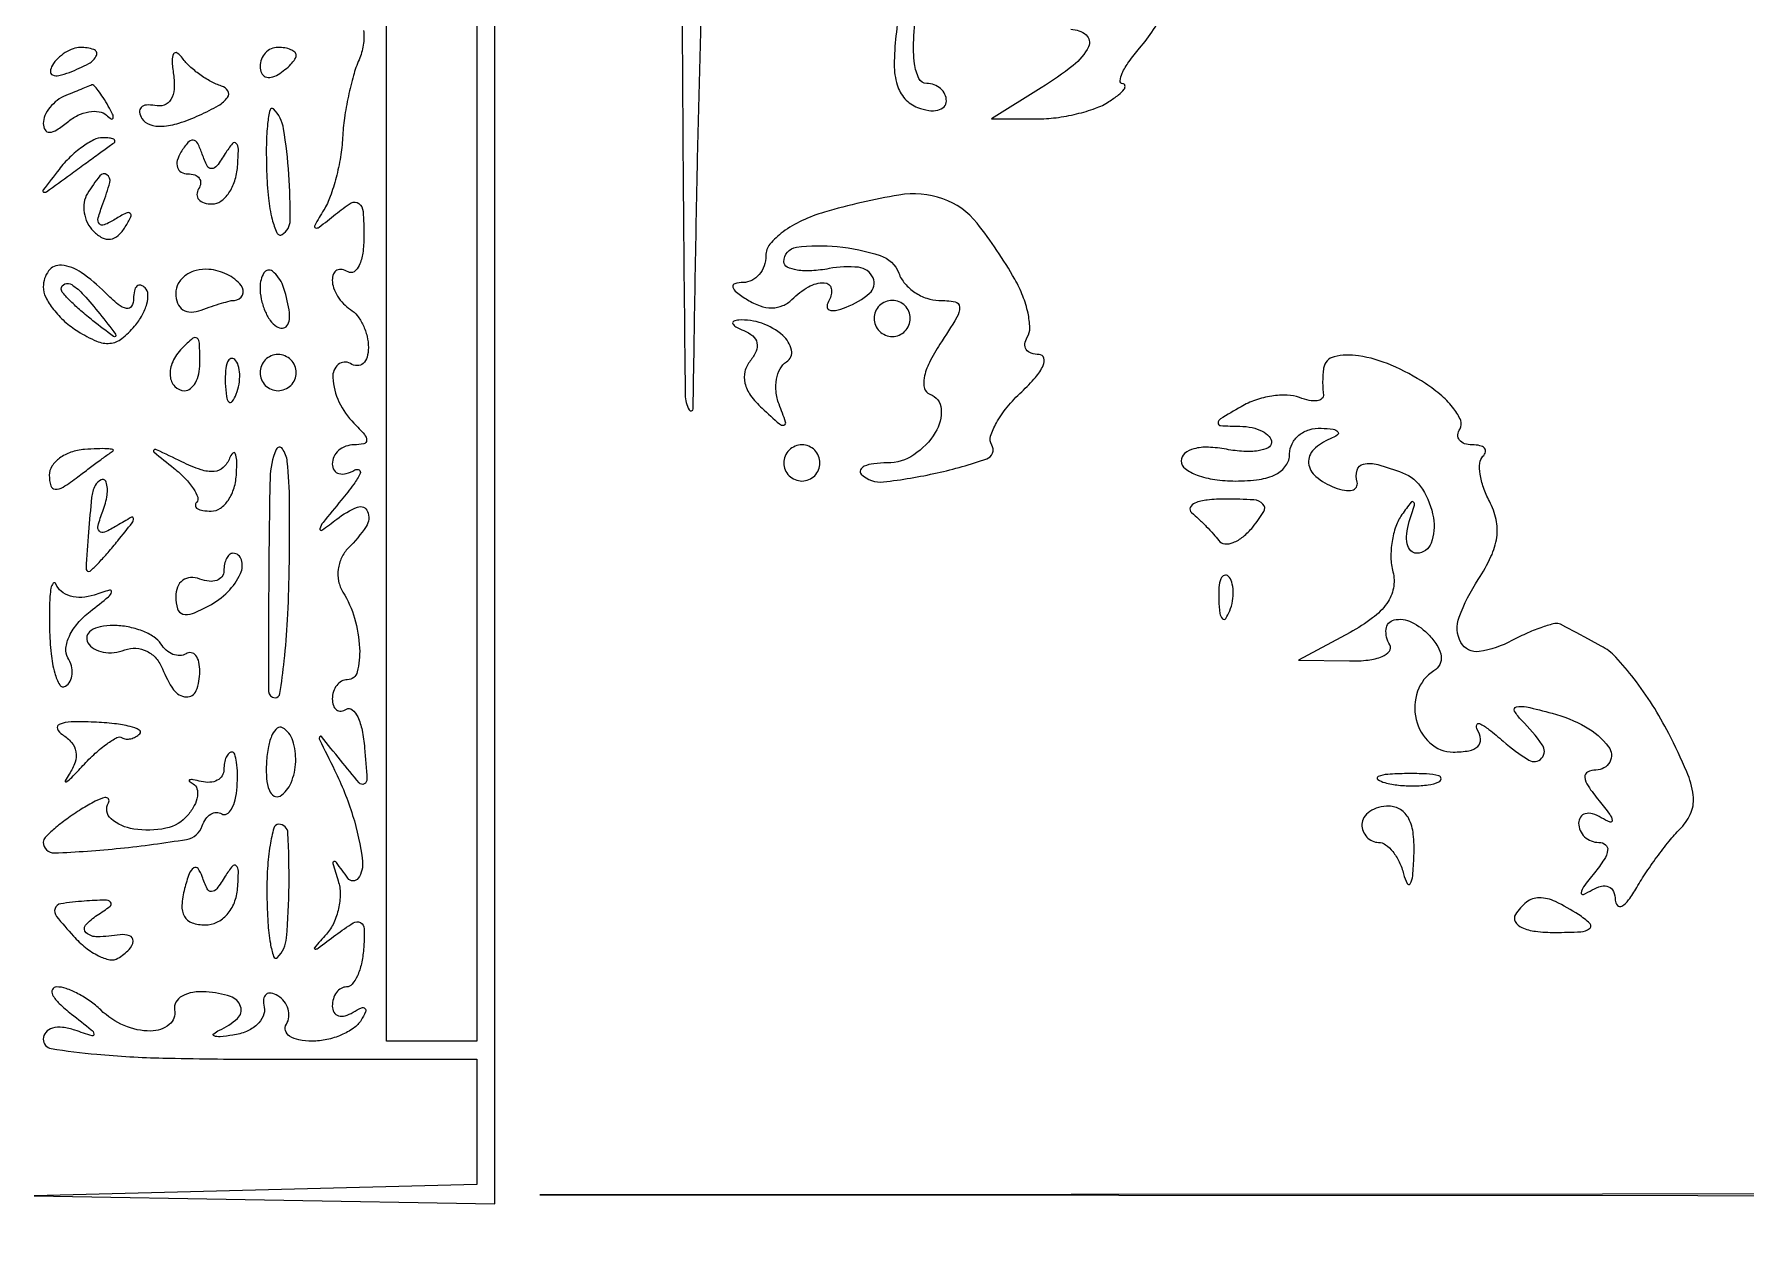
# Model space of a CAD drawing. Extents: x 23 to 255, y 40 to 184.
# Drawn here: x 23.39 to 31.41, y 63.7 to 69.35 of the extents above; entities that cross this region are included whole.
import ezdxf

# ---------------------------------------------------------------- set-up
doc = ezdxf.new("R2010")
doc.units = 0
doc.header["$MEASUREMENT"] = 0

msp = doc.modelspace()

# ---------------------------------------------------------------- linework, layer by layer
for points in [[(207.919475, 175.632891, 0.000007), (191.762556, 175.634099, 0.00002), (173.0434, 175.634494, 0.000013), (151.49745, 175.633531)], [(26.414762, 73.11555, 0.000411), (26.425455, 69.661209, 0.001894), (26.44088, 67.659543, 0.126869), (26.459506, 67.590603, 0.764596), (26.478212, 67.5954, -0.00167), (26.498748, 68.765306, -0.003102), (26.524462, 69.714101, -0.001543)], [(24.934076, 69.36716, -0.068001), (24.932837, 69.297847, -0.063413), (24.913199, 69.229637, 0.033225), (24.886985, 69.155664, 0.016471), (24.863191, 69.058932, 0.016269), (24.845024, 68.956614, 0.022911), (24.836017, 68.8644, -0.028482), (24.826183, 68.774123, -0.022317), (24.805635, 68.677751, -0.022812), (24.77833, 68.589584, -0.05018), (24.747912, 68.526, 0.006549), (24.705415, 68.45403, 0.46816), (24.709663, 68.442587, 0.256216), (24.726503, 68.445338, 0.004251), (24.803285, 68.506432, -0.030985), (24.876794, 68.558761, -0.31562), (24.912177, 68.556822, -0.212886), (24.932013, 68.519189, -0.016397), (24.93585, 68.402225, -0.033602), (24.930605, 68.324266, -0.071517), (24.914105, 68.266265, -0.138175), (24.889818, 68.237109, -0.297109), (24.861825, 68.236436, 0.091216), (24.833571, 68.247448, 0.169862), (24.809545, 68.243895, 0.17564), (24.793506, 68.226321, 0.09832), (24.7878, 68.197586, 0.085235), (24.794021, 68.161358, 0.053414), (24.812651, 68.122478, 0.051777), (24.840038, 68.086973, 0.064269), (24.8724, 68.0607, -0.091204), (24.904794, 68.031389, -0.053126), (24.932149, 67.986496, -0.050746), (24.950725, 67.933934, -0.059645), (24.957, 67.881514, -0.069308), (24.950771, 67.836795, -0.14379), (24.932149, 67.80725, -0.190139), (24.90454, 67.797267, -0.131946), (24.8724, 67.8069, 0.329224), (24.815735, 67.802213, 0.232223), (24.790125, 67.740927, 0.095531), (24.819291, 67.627183, 0.086187), (24.88932, 67.52772, -0.018208), (24.938193, 67.475152, -0.180052), (24.94854, 67.44735, -0.354955), (24.935224, 67.430956, -0.051663), (24.88932, 67.4262, 0.086991), (24.850556, 67.419404, 0.094273), (24.817621, 67.399882, 0.100186), (24.795592, 67.370784, 0.11255), (24.7878, 67.336607, 0.145845), (24.79643, 67.307652, 0.185797), (24.818864, 67.291496, 0.132611), (24.853059, 67.291735, 0.064701), (24.89355, 67.308849, -0.272535), (24.913449, 67.308789, -0.381231), (24.918533, 67.292762, -0.054215), (24.888823, 67.242007, -0.013968), (24.8301, 67.16725, 0.003591), (24.744382, 67.06267, 0.111852), (24.729712, 67.032809, 0.691267), (24.738854, 67.026623, 0.011059), (24.80895, 67.078467, -0.066882), (24.905929, 67.134688, -0.418143), (24.953489, 67.114564, -0.246907), (24.946016, 67.044146, -0.048927), (24.862851, 66.942891, 0.086357), (24.831221, 66.897934, 0.079967), (24.81556, 66.843721, 0.080401), (24.817739, 66.787598, 0.088807), (24.837696, 66.737109, -0.067881), (24.892249, 66.614299, -0.058174), (24.915678, 66.474673, -0.072271), (24.905143, 66.363247, -0.345949), (24.858262, 66.3264, 0.126324), (24.83139, 66.319501, 0.100771), (24.808498, 66.300082, 0.089883), (24.793111, 66.271034, 0.077118), (24.7878, 66.236807, 0.079515), (24.792788, 66.205643, 0.157624), (24.807379, 66.185633, 0.184477), (24.829081, 66.179785, 0.113464), (24.854453, 66.188408, -0.328586), (24.88126, 66.186222, -0.104177), (24.906928, 66.152238, -0.059324), (24.92769, 66.089744, -0.029929), (24.939493, 66.007429, -0.005244), (24.950074, 65.860906, -0.29976), (24.937201, 65.838469, -0.34762), (24.913585, 65.843297, -0.006184), (24.825873, 65.950078, 0.001319), (24.737101, 66.06032, 0.524067), (24.728592, 66.059679, 0.251583), (24.728098, 66.046391, 0.00094), (24.798514, 65.9034, -0.039563), (24.883275, 65.691421, -0.044774), (24.929319, 65.477303, -0.186287), (24.909065, 65.396648, -0.518258), (24.860813, 65.396642, 0.003246), (24.80736, 65.471339, 0.308123), (24.795522, 65.475599, 0.425601), (24.790376, 65.466477, 0.003978), (24.815508, 65.384959, -0.077374), (24.824885, 65.323978, -0.054231), (24.817228, 65.254786, -0.053857), (24.794731, 65.18828, -0.072842), (24.760039, 65.135239, 0.003346), (24.704502, 65.071657, 0.610912), (24.707117, 65.065213, 0.183801), (24.721102, 65.06916, 0.001894), (24.804174, 65.131325, -0.019296), (24.885511, 65.187887, -0.268162), (24.919887, 65.189436, -0.278206), (24.937547, 65.160578, -0.020417), (24.934221, 65.063795, -0.035776), (24.924285, 64.996554, -0.052156), (24.905316, 64.939781, -0.065949), (24.880894, 64.900686, -0.223807), (24.854397, 64.8882, 0.133519), (24.829, 64.881295, 0.100497), (24.807363, 64.861882, 0.087463), (24.792804, 64.832843, 0.072691), (24.7878, 64.798607, 0.132745), (24.795681, 64.769444, 0.19028), (24.816491, 64.753064, 0.143226), (24.848087, 64.752867, 0.068937), (24.885471, 64.769379, -0.029004), (24.924273, 64.790354, -0.315645), (24.940843, 64.787443, -0.315645), (24.943754, 64.770873, -0.029004), (24.922779, 64.732071, -0.102254), (24.88739, 64.694642, -0.051886), (24.830444, 64.663091, -0.048463), (24.762413, 64.641642, -0.052188), (24.693214, 64.6344, -0.04566), (24.631777, 64.640022, -0.09939), (24.588014, 64.657534, -0.177444), (24.568735, 64.683386, -0.213962), (24.572687, 64.713154, 0.111063), (24.584498, 64.747374, 0.100026), (24.58119, 64.784764, 0.094717), (24.563218, 64.819581, 0.088188), (24.533284, 64.846343, 0.087345), (24.501397, 64.859054, 0.225331), (24.477909, 64.853351, 0.204838), (24.465995, 64.830759, 0.073906), (24.468454, 64.793763, -0.158395), (24.464158, 64.751064, -0.105955), (24.435169, 64.710934, -0.085085), (24.38547, 64.679474, -0.062509), (24.3225, 64.662066, -0.014207), (24.262082, 64.654999, -0.109999), (24.234067, 64.658693, -0.586905), (24.232408, 64.669028, -0.060942), (24.25905, 64.685242, 0.074983), (24.343792, 64.740119, 0.303097), (24.358715, 64.796704, 0.239365), (24.3107, 64.843279, 0.056334), (24.197398, 64.864804, 0.055747), (24.134742, 64.862535, 0.092263), (24.084855, 64.845359, 0.130372), (24.055447, 64.816564, 0.185729), (24.049348, 64.780902, -0.282658), (24.023744, 64.71142, -0.167916), (23.937577, 64.681512, -0.102473), (23.81339, 64.70706, -0.090227), (23.703107, 64.780436, 0.037562), (23.653339, 64.821675, 0.033996), (23.596327, 64.856544, 0.035678), (23.540814, 64.880647, 0.084776), (23.496588, 64.8882, 0.290662), (23.477163, 64.875866, 0.239331), (23.477926, 64.850862, 0.077025), (23.509209, 64.810058, 0.026078), (23.56608, 64.761092, -0.003813), (23.659122, 64.687936, -0.173203), (23.67178, 64.667467, -0.572503), (23.662728, 64.659173, -0.009234), (23.58225, 64.685544, 0.05427), (23.52486, 64.698781, 0.099136), (23.477141, 64.694985, 0.145504), (23.446098, 64.675263, 0.180893), (23.4342, 64.643451, 0.368736), (23.471595, 64.599638, 0.016436), (23.684621, 64.572901, 0.017238), (23.994875, 64.555037, 0.005761), (24.4494, 64.5498), (25.4646, 64.5498), (25.4646, 64.256304), (25.4646, 63.962808), (24.42825, 63.936196), (23.3919, 63.909585), (24.47055, 63.891292), (25.5492, 63.873), (25.5492, 72.157597, -0.000319)], [(27.437914, 69.480854, -0.022051), (27.427865, 69.341763, 0.027901), (27.419688, 69.206624, 0.074754), (27.433544, 69.111465, 0.110199), (27.469921, 69.046937, 0.118436), (27.529452, 69.006018, 0.052341), (27.581064, 68.992187, 0.094777), (27.624618, 68.993571, 0.143664), (27.653171, 69.009397, 0.197329), (27.6642, 69.036255, 0.1121), (27.657102, 69.067515, 0.10014), (27.637032, 69.094129, 0.094408), (27.607027, 69.111983, 0.08735), (27.571712, 69.1182, -0.291435), (27.53519, 69.141464, -0.077049), (27.51497, 69.211078, -0.046259), (27.510898, 69.322792, -0.017732), (27.525113, 69.47775, 0.001118)], [(28.247349, 69.372, -0.177206), (28.318237, 69.346062, -0.347658), (28.329476, 69.290639, -0.108324), (28.25757, 69.202605, -0.028781), (28.10835, 69.097746), (27.8757, 68.953502), (28.0872, 68.952547, 0.033521), (28.177481, 68.958196, 0.0264), (28.273849, 68.975962, 0.027078), (28.361948, 69.002178, 0.057653), (28.4256, 69.0336, 0.021537), (28.470287, 69.065287, 0.063522), (28.496828, 69.091899, 0.222231), (28.500473, 69.108214, 0.346045), (28.489878, 69.116905, -0.435093), (28.477513, 69.13074, -0.088061), (28.487282, 69.16644, -0.045357), (28.518941, 69.220051, -0.021007), (28.568977, 69.283718, 0.063833), (28.687849, 69.464916, 0.122452)]]:
    msp.add_lwpolyline(points, format="xyb")
for points in [[(25.4646, 69.5835), (25.4646, 64.6344), (25.2531, 64.6344), (25.0416, 64.6344), (25.0416, 69.534997, -0.000543), (25.045478, 73.106488, -0.017449), (25.077753, 73.976834, -0.094636), (25.17962, 74.35873, -0.246827), (25.40115, 74.522786, -0.455823), (25.427188, 74.500769, -0.000165), (25.445962, 73.075919, -0.00201), (25.460042, 71.480566, -0.001201)], [(23.477099, 69.203769, 0.1144), (23.467457, 69.175226, 0.32948), (23.477555, 69.158327, 0.155351), (23.507657, 69.15569, 0.036408), (23.556706, 69.17052, 0.029964), (23.647389, 69.211706, 0.168622), (23.683145, 69.250051, 0.444011), (23.670932, 69.277445, 0.079093), (23.608393, 69.2874, 0.088797), (23.574124, 69.281266, 0.053277), (23.536987, 69.262833, 0.051183), (23.502774, 69.235759, 0.061454)], [(24.044022, 69.1605, -0.050859), (24.046999, 69.091633, -0.120812), (24.032001, 69.042958, -0.175365), (24.000755, 69.017471, -0.13624), (23.956662, 69.014546, 0.065249), (23.917401, 69.017467, 0.184024), (23.892695, 69.006434, 0.237044), (23.885322, 68.984281, 0.102704), (23.896233, 68.954286, 0.177624), (23.932822, 68.925557, 0.093467), (23.990917, 68.9181, 0.063086), (24.06921, 68.93273, 0.029206), (24.165917, 68.970142, 0.022415), (24.254493, 69.015397, 0.10238), (24.29768, 69.053369, 0.31318), (24.298832, 69.083278, 0.174653), (24.268645, 69.106537, -0.0466), (24.219584, 69.1275, -0.030717), (24.167508, 69.16003, -0.03088), (24.120342, 69.198289, -0.050976), (24.086322, 69.236635, 0.086841), (24.06145, 69.260934, 0.44183), (24.044753, 69.256997, 0.14187), (24.037479, 69.225254, 0.022063)], [(24.4494, 69.197807, 0.108972), (24.456023, 69.167779, 0.182303), (24.474251, 69.149891, 0.161196), (24.501674, 69.147259, 0.082592), (24.534, 69.1605, 0.029505), (24.566383, 69.183257, 0.035638), (24.593749, 69.208386, 0.038439), (24.613055, 69.232265, 0.151918), (24.6186, 69.250093, 0.210953), (24.612301, 69.264359, 0.081139), (24.593749, 69.276441, 0.061769), (24.566389, 69.284664, 0.042167), (24.534, 69.2874, 0.105053), (24.50172, 69.280542, 0.099167), (24.474251, 69.261082, 0.09642), (24.45584, 69.232007, 0.093332)], [(23.53995, 69.062171, 0.065736), (23.499517, 69.039298, 0.061072), (23.465264, 69.006211, 0.065213), (23.442046, 68.968383, 0.105447), (23.4342, 68.931591, 0.131986), (23.442395, 68.901086, 0.282543), (23.463035, 68.88994, 0.130092), (23.497707, 68.901211, 0.029931), (23.547734, 68.937907, -0.059816), (23.596306, 68.969262, -0.070874), (23.648254, 68.986031, -0.083091), (23.695485, 68.986263, -0.144798), (23.730498, 68.969416, 0.045405), (23.753008, 68.952469, 0.524814), (23.761514, 68.956187, 0.16288), (23.759137, 68.974265, 0.01713), (23.738871, 69.01245, 0.01333), (23.714377, 69.052504, 0.021321), (23.691145, 69.085174, 0.016738), (23.670947, 69.109435, 0.318964), (23.661857, 69.111521, -0.001723), (23.651053, 69.107098, -0.00011), (23.619382, 69.094269, -0.000161), (23.581633, 69.079002, -0.00012)], [(24.480395, 68.707576, 0.017666), (24.489095, 68.581886, 0.033964), (24.506406, 68.482441, 0.046893), (24.528642, 68.418349, 0.451436), (24.553066, 68.410927, 0.257538), (24.590871, 68.477943, 0.019701), (24.584447, 68.692648, 0.022895), (24.559769, 68.90612, 0.157412), (24.512247, 68.998953, 0.58448), (24.496263, 68.994488, 0.032911), (24.485088, 68.931163, 0.02396), (24.479096, 68.832998, 0.01171)], [(23.508009, 68.71635, 0.002253), (23.433092, 68.619932, 0.484056), (23.435588, 68.609974, 0.268706), (23.449958, 68.611437, 0.001613), (23.5611, 68.692411, -0.000677), (23.628471, 68.741689, -0.000854), (23.690952, 68.787096, -0.000676), (23.743485, 68.82503, -0.006866), (23.76555, 68.840461, 0.262974), (23.769968, 68.849381, 0.280207), (23.764495, 68.857368, 0.081051), (23.744188, 68.86281, 0.025033), (23.712459, 68.8644, 0.118513), (23.670547, 68.854324, 0.038743), (23.615961, 68.82091, 0.036088), (23.558958, 68.773006, 0.033687)], [(24.079196, 68.796783, 0.070132), (24.062128, 68.75789, 0.145238), (24.06262, 68.725026, 0.18992), (24.080091, 68.703367, 0.129884), (24.111, 68.6952, -0.079707), (24.143893, 68.689923, -0.157854), (24.165002, 68.674491, -0.184346), (24.171152, 68.651537, -0.113172), (24.162014, 68.6247, 0.132786), (24.154036, 68.597919, 0.190287), (24.162449, 68.574909, 0.143197), (24.187224, 68.559388, 0.068918), (24.22468, 68.5542, 0.156197), (24.266243, 68.567509, 0.088388), (24.303587, 68.60566, 0.073063), (24.331166, 68.662388, 0.05793), (24.344114, 68.729383, 0.01325), (24.348117, 68.811535, 0.196975), (24.337998, 68.837873, 0.454369), (24.319932, 68.837188, 0.031595), (24.286696, 68.790311, -0.022161), (24.247426, 68.732649, -0.228825), (24.222589, 68.71976, -0.294361), (24.20136, 68.732594, -0.033195), (24.17903, 68.78721, 0.036879), (24.157855, 68.837932, 0.25694), (24.136436, 68.852542, 0.248269), (24.112052, 68.842487, 0.034869)], [(23.641144, 68.603229, 0.100187), (23.625808, 68.561715, 0.077679), (23.625851, 68.513423, 0.075078), (23.640854, 68.465901, 0.082616), (23.668903, 68.426657, 0.074687), (23.709961, 68.396323, 0.157043), (23.748583, 68.389468, 0.152458), (23.784734, 68.40642, 0.069153), (23.818423, 68.4471, 0.022349), (23.844474, 68.493795, 0.360911), (23.840676, 68.510121, 0.29045), (23.821923, 68.511704, 0.018109), (23.771295, 68.482893, -0.035655), (23.719791, 68.45593, -0.337019), (23.697063, 68.46147, -0.24326), (23.691456, 68.488531, -0.02337), (23.713268, 68.554422, 0.026196), (23.745939, 68.655016, 0.319645), (23.732557, 68.690882, 0.392222), (23.699062, 68.685729, 0.029262)], [(27.09315, 68.515951, 0.039244), (26.987921, 68.476398, 0.050051), (26.898967, 68.423316, 0.058972), (26.837606, 68.365481, 0.176075), (26.8182, 68.312081, -0.083404), (26.810198, 68.264443, -0.091825), (26.787136, 68.223786, -0.099211), (26.75279, 68.196356, -0.116494), (26.71245, 68.186305, 0.063403), (26.67365, 68.180881, 0.408796), (26.664606, 68.165414, 0.170819), (26.680435, 68.141534, 0.020824), (26.732893, 68.105227, 0.057715), (26.791215, 68.077164, 0.08506), (26.847169, 68.067936, 0.096768), (26.897631, 68.078122, 0.098638), (26.940163, 68.106523, -0.066186), (27.018196, 68.166242, -0.13472), (27.092361, 68.185433, -0.35382), (27.124747, 68.158444, -0.189589), (27.114899, 68.103969, 0.1144), (27.105257, 68.075426, 0.32948), (27.115355, 68.058527, 0.155351), (27.145457, 68.05589, 0.036408), (27.194506, 68.07072, 0.085223), (27.304173, 68.135929, 0.331918), (27.320607, 68.208276, 0.269235), (27.252615, 68.257561, 0.072652), (27.1143, 68.251494, -0.031701), (27.033238, 68.241267, -0.053628), (26.964928, 68.244345, -0.076393), (26.918319, 68.259002, -0.285831), (26.9028, 68.283932, -0.374766), (26.961709, 68.351488, -0.059217), (27.152714, 68.354971, -0.053751), (27.353888, 68.312627, -0.226123), (27.440994, 68.2299, 0.086605), (27.47002, 68.181388, 0.066356), (27.5163, 68.140277, 0.065918), (27.572089, 68.112487, 0.082814), (27.628975, 68.103, -0.045575), (27.704391, 68.096112, -0.355147), (27.725714, 68.071108, -0.143083), (27.712997, 68.023424, -0.008795), (27.63382, 67.89782, 0.029152), (27.584262, 67.811614, 0.06627), (27.559882, 67.740698, 0.114192), (27.561317, 67.690592, 0.253484), (27.586632, 67.663556, -0.305205), (27.639803, 67.594562, -0.155901), (27.612059, 67.483676, -0.107179), (27.511149, 67.379197, -0.148382), (27.387249, 67.3416, 0.028517), (27.32385, 67.337981, 0.073292), (27.279594, 67.326191, 0.186595), (27.261883, 67.308823, 0.312522), (27.265455, 67.289145, 0.228673), (27.369651, 67.25278, 0.026437), (27.620753, 67.29503, 0.027914), (27.853045, 67.360665, 0.480955), (27.876175, 67.425431, -0.216408), (27.87095, 67.466244, -0.053529), (27.898255, 67.529783, -0.045036), (27.948463, 67.602727, -0.031992), (28.016676, 67.674957, 0.026557), (28.081375, 67.741991, 0.069397), (28.117761, 67.798016, 0.185808), (28.120207, 67.832898, 0.329551), (28.098159, 67.8492, -0.082958), (28.061607, 67.855307, -0.161604), (28.038352, 67.87304, -0.182035), (28.031926, 67.899447, -0.108465), (28.042773, 67.930359, 0.146717), (28.054652, 67.974618, 0.045733), (28.046292, 68.043642, 0.041261), (28.022185, 68.123143, 0.035329), (27.984316, 68.202037, 0.037625), (27.807462, 68.464262, 0.141825), (27.647858, 68.578313, 0.127605), (27.44203, 68.595818, 0.028032)], [(23.4342, 68.16565, 0.117695), (23.445673, 68.117584, 0.048466), (23.481783, 68.060683, 0.0444), (23.534212, 68.004526, 0.043209), (23.596185, 67.957939, 0.037113), (23.683508, 67.912027, 0.125623), (23.746597, 67.90185, 0.14369), (23.801846, 67.923626, 0.054356), (23.862041, 67.981933, 0.04483), (23.897789, 68.033837, 0.061173), (23.919432, 68.086291, 0.07688), (23.924673, 68.131394, 0.189112), (23.911556, 68.161444, 0.130271), (23.890946, 68.173418, 0.259277), (23.873167, 68.169065, 0.155383), (23.860983, 68.147534, 0.051713), (23.8572, 68.111057, -0.128025), (23.847814, 68.075002, -0.328752), (23.824662, 68.064489, -0.122261), (23.784936, 68.083793, -0.022441), (23.724257, 68.139257, 0.043871), (23.612349, 68.233079, 0.130555), (23.519153, 68.267139, 0.260013), (23.45917, 68.240495, 0.162411)], [(24.0546, 68.13534, 0.095128), (24.063403, 68.08949, 0.154292), (24.088312, 68.059034, 0.149726), (24.126829, 68.047882, 0.087978), (24.174319, 68.057059, -0.009018), (24.222749, 68.074648, -0.010593), (24.269264, 68.089505, -0.009597), (24.308926, 68.100429, -0.062476), (24.329419, 68.103, 0.291284), (24.367346, 68.127143, 0.289622), (24.361646, 68.171859, 0.106125), (24.29482, 68.224664, 0.095814), (24.2097, 68.247877, 0.079146), (24.150455, 68.242961, 0.097039), (24.100161, 68.219638, 0.109524), (24.066626, 68.181781, 0.12737)], [(24.4494, 68.164393, 0.051354), (24.455122, 68.10883, 0.048156), (24.47207, 68.054327, 0.051677), (24.496996, 68.008806, 0.103615), (24.526573, 67.98069, 0.14181), (24.554303, 67.972961, 0.231326), (24.575694, 67.983681, 0.144908), (24.586976, 68.013315, 0.055477), (24.585422, 68.057848, 0.051837), (24.556348, 68.172039, 0.139249), (24.507441, 68.239172, 0.452265), (24.467915, 68.231775, 0.134889)], [(23.698791, 68.03955, -0.001576), (23.773246, 67.943994, -0.377591), (23.7726, 67.9338, -0.377591), (23.762406, 67.933154, -0.001576), (23.66685, 68.007609, -0.012436), (23.610134, 68.054413, -0.017649), (23.56229, 68.098993, -0.013803), (23.525665, 68.137698, -0.184603), (23.5188, 68.155659, -0.307699), (23.535161, 68.179728, -0.241985), (23.567351, 68.176561, -0.065617), (23.623423, 68.128952, -0.017685)], [(27.3258, 68.0184, 0.099038), (27.332259, 67.986113, 0.097945), (27.350651, 67.958651, 0.097945), (27.378113, 67.940259, 0.099038), (27.4104, 67.9338, 0.099038), (27.442687, 67.940259, 0.097945), (27.470149, 67.958651, 0.097945), (27.488541, 67.986113, 0.099038), (27.495, 68.0184, 0.099038), (27.488541, 68.050687, 0.097945), (27.470149, 68.078149, 0.097945), (27.442687, 68.096541, 0.099038), (27.4104, 68.103, 0.099038), (27.378113, 68.096541, 0.097945), (27.350651, 68.078149, 0.097945), (27.332259, 68.050687, 0.099038)], [(26.715981, 67.961194, -0.080865), (26.757709, 67.936013, -0.166472), (26.776971, 67.903626, -0.155744), (26.772964, 67.864619, -0.068471), (26.745615, 67.819823, 0.110492), (26.720468, 67.769667, 0.122442), (26.720415, 67.715536, 0.096916), (26.747197, 67.658039, 0.049142), (26.800488, 67.598171, 0.00504), (26.882422, 67.524082, 0.242639), (26.903264, 67.518782, 0.445022), (26.910879, 67.532513, 0.008827), (26.880299, 67.616612, -0.0646), (26.866107, 67.675269, -0.071197), (26.868079, 67.733629, -0.080588), (26.88529, 67.782787, -0.130641), (26.915527, 67.814766, 0.320879), (26.938643, 67.870022, 0.158444), (26.897552, 67.93872, 0.095089), (26.800442, 67.99534, 0.10079), (26.6913, 68.010426, 0.083762), (26.667778, 68.004901, 0.433944), (26.663653, 67.993743, 0.156218), (26.678521, 67.978551, 0.026169)], [(24.0828, 67.8774, 0.091591), (24.040314, 67.815661, 0.123462), (24.028594, 67.749128, 0.174374), (24.050368, 67.699919, 0.205037), (24.0969, 67.68, 0.17482), (24.123802, 67.689703, 0.093122), (24.146691, 67.717277, 0.073362), (24.162181, 67.758351, 0.053595), (24.1674, 67.8069, 0.008529), (24.16577, 67.902451, 0.21365), (24.154507, 67.925468, 0.366638), (24.134412, 67.925306, 0.018617)], [(24.286879, 67.71525, 0.018894), (24.291874, 67.652111, 0.168741), (24.30383, 67.627428, 0.470617), (24.319248, 67.628887, 0.054073), (24.337991, 67.664137, 0.051402), (24.351192, 67.710403, 0.05415), (24.354358, 67.757572, 0.060344), (24.347661, 67.798629, 0.126455), (24.331312, 67.826288, 0.296942), (24.312797, 67.830197, 0.208169), (24.297176, 67.814754, 0.077125), (24.287809, 67.774147, 0.028489)], [(24.4494, 67.7646, 0.099038), (24.455859, 67.732313, 0.097945), (24.474251, 67.704851, 0.097945), (24.501713, 67.686459, 0.099038), (24.534, 67.68, 0.099038), (24.566287, 67.686459, 0.097945), (24.593749, 67.704851, 0.097945), (24.612141, 67.732313, 0.099038), (24.6186, 67.7646, 0.099038), (24.612141, 67.796887, 0.097945), (24.593749, 67.824349, 0.097945), (24.566287, 67.842741, 0.099038), (24.534, 67.8492, 0.099038), (24.501713, 67.842741, 0.097945), (24.474251, 67.824349, 0.097945), (24.455859, 67.796887, 0.099038)], [(29.430782, 67.78575, 0.022908), (29.427591, 67.757069, 0.014199), (29.426351, 67.723194, 0.014236), (29.427032, 67.68961, 0.024809), (29.429767, 67.661895, -0.252635), (29.422928, 67.64298, -0.152075), (29.400656, 67.632844, -0.083256), (29.363708, 67.634355, -0.039873), (29.318024, 67.647824, 0.085841), (29.260686, 67.659157, 0.044722), (29.187747, 67.654373, 0.042726), (29.111626, 67.635721, 0.05033), (29.044088, 67.605052, 0.004994), (28.947407, 67.547514, 0.246835), (28.936302, 67.528987, 0.415384), (28.947466, 67.516547, 0.008656), (29.03895, 67.513373, -0.047178), (29.095611, 67.507019, -0.066428), (29.14351, 67.490151, -0.085701), (29.175843, 67.465964, -0.191687), (29.187, 67.437932, -0.285831), (29.171481, 67.413002, -0.076393), (29.124872, 67.398345, -0.053628), (29.056562, 67.395267, -0.031701), (28.9755, 67.405494, 0.037491), (28.890998, 67.415164, 0.072403), (28.823452, 67.408007, 0.112088), (28.780027, 67.385764, 0.222095), (28.764, 67.351462, 0.237866), (28.782263, 67.315245, 0.070211), (28.838554, 67.284748, 0.053734), (28.920594, 67.263893, 0.035409), (29.0178, 67.257, 0.033607), (29.129648, 67.264526, 0.082504), (29.20815, 67.288725, 0.12651), (29.254503, 67.328998, 0.152103), (29.2716, 67.3839, -0.117584), (29.283017, 67.431775, -0.105533), (29.31509, 67.471561, -0.097345), (29.363116, 67.497052, -0.084943), (29.41965, 67.504121, -0.021021), (29.476042, 67.499196, -0.185333), (29.497657, 67.487509, -0.449116), (29.495624, 67.472613, -0.051902), (29.46195, 67.454771, 0.096456), (29.38434, 67.404383, 0.226438), (29.360756, 67.341205, 0.202354), (29.394492, 67.277559, 0.079583), (29.482085, 67.226796, 0.044285), (29.528995, 67.213414, 0.105296), (29.565077, 67.214151, 0.200118), (29.584517, 67.228185, 0.207739), (29.587835, 67.251585, -0.132057), (29.587488, 67.307626, -0.284763), (29.617563, 67.336186, -0.119802), (29.684788, 67.333917, -0.023554), (29.80035, 67.29571, -0.16202), (29.893237, 67.219412, -0.097396), (29.945019, 67.084994, -0.130771), (29.934743, 66.966542, -0.315977), (29.866455, 66.9186, -0.210007), (29.839188, 66.930581, -0.129469), (29.822572, 66.96209, -0.085879), (29.819867, 67.009942, -0.049125), (29.832136, 67.06665, 0.005655), (29.855979, 67.143751, 0.281732), (29.852042, 67.158516, 0.446873), (29.840323, 67.157581, 0.007644), (29.79755, 67.099585, 0.07166), (29.768987, 67.044329, 0.044471), (29.751234, 66.973367, 0.043735), (29.746077, 66.89856, 0.05937), (29.755326, 66.831558, -0.113184), (29.757633, 66.755611, -0.105714), (29.726927, 66.684122, -0.078592), (29.660066, 66.615609, -0.036053), (29.554607, 66.54821), (29.3139, 66.417774), (29.551543, 66.414387, 0.031437), (29.639333, 66.418657, 0.067111), (29.70508, 66.435129, 0.13116), (29.738799, 66.460251, 0.315705), (29.740513, 66.489754, -0.163739), (29.723387, 66.563236, -0.321456), (29.760942, 66.606257, -0.176234), (29.842693, 66.596582, -0.0898), (29.926408, 66.533493, -0.048448), (29.965237, 66.482314, -0.106647), (29.981517, 66.436252, -0.150649), (29.97485, 66.397829, -0.137449), (29.947558, 66.368179, 0.172245), (29.870656, 66.272315, 0.143082), (29.863993, 66.141019, 0.149312), (29.928629, 66.030695, 0.188277), (30.037993, 65.988, 0.040675), (30.111619, 65.993999, 0.149219), (30.153079, 66.014482, 0.235215), (30.165451, 66.047993, 0.105574), (30.150351, 66.09375, -0.204561), (30.147658, 66.115086, -0.458447), (30.160654, 66.121095, -0.059687), (30.204911, 66.094212, -0.013734), (30.272258, 66.038338, 0.042), (30.391647, 65.950174, 0.365913), (30.452061, 65.95927, 0.348286), (30.455177, 66.022162, 0.041175), (30.35829, 66.13647, -0.064707), (30.325239, 66.179395, -0.503938), (30.333734, 66.199121, -0.113636), (30.381571, 66.199325, -0.00982), (30.500828, 66.169927, -0.062674), (30.657235, 66.106272, -0.100813), (30.765759, 66.012494, -0.300422), (30.771008, 65.941229, -0.271552), (30.706491, 65.9034, 0.114162), (30.667292, 65.894332, 0.313259), (30.654161, 65.870799, 0.125695), (30.669257, 65.829218, 0.020794), (30.720591, 65.76026, -0.00972), (30.771016, 65.695566, -0.129017), (30.782302, 65.667795, -0.575929), (30.772122, 65.659974, -0.037782), (30.73095, 65.680653, 0.063696), (30.690452, 65.698437, 0.132816), (30.656264, 65.699205, 0.188594), (30.63385, 65.683391, 0.146934), (30.6252, 65.654593, 0.105142), (30.632469, 65.620408, 0.099183), (30.653094, 65.591318, 0.096396), (30.68391, 65.57182, 0.093252), (30.720159, 65.565, -0.171149), (30.751112, 65.554085, -0.265879), (30.761161, 65.528408, -0.107679), (30.744597, 65.484565, -0.026443), (30.699009, 65.42186, 0.00972), (30.648584, 65.357166, 0.129017), (30.637298, 65.329395, 0.575929), (30.647478, 65.321574, 0.037782), (30.68865, 65.342253, -0.072142), (30.731518, 65.360224, -0.167525), (30.765817, 65.357507, -0.190713), (30.788278, 65.334934, -0.095984), (30.796973, 65.295043, 0.181372), (30.807187, 65.269623, 0.353092), (30.827488, 65.266533, 0.10347), (30.859323, 65.295255, 0.026736), (30.897243, 65.3535, -0.016973), (30.942693, 65.426384, -0.011822), (30.99865, 65.505571, -0.011941), (31.056009, 65.579067, -0.024074), (31.105267, 65.63359, 0.103483), (31.152511, 65.706233, 0.126064), (31.16216, 65.786542, 0.070301), (31.131713, 65.895877, 0.014946), (31.047021, 66.074911, 0.023138), (30.971624, 66.207204, 0.023369), (30.884557, 66.33151, 0.023956), (30.798786, 66.432183, 0.081644), (30.730674, 66.484429), (30.670996, 66.516367), (30.613883, 66.546933), (30.565398, 66.572881), (30.5406, 66.586153, 0.183634), (30.513979, 66.589584, 0.02232), (30.456318, 66.573024, 0.024106), (30.387108, 66.545979, 0.017672), (30.313084, 66.509667, -0.085248), (30.1601, 66.458747, -0.314361), (30.073589, 66.501386, -0.21964), (30.065159, 66.61943, -0.054785), (30.155123, 66.796282, 0.035163), (30.214681, 66.902823, 0.07432), (30.241778, 66.993269, 0.088712), (30.23891, 67.076961, 0.070161), (30.207692, 67.162139, -0.038047), (30.179422, 67.226244, -0.048659), (30.163962, 67.288864, -0.057057), (30.162348, 67.341237, -0.177381), (30.176977, 67.372777, 0.131899), (30.188656, 67.393028, 0.259559), (30.184247, 67.410507, 0.153935), (30.16285, 67.422485, 0.051261), (30.126707, 67.4262, -0.07717), (30.09053, 67.431817, -0.154719), (30.067153, 67.448333, -0.186022), (30.060072, 67.472877, -0.117186), (30.069581, 67.501546, 0.240255), (30.07275, 67.540107, 0.065536), (30.041428, 67.594754, 0.051075), (29.984543, 67.655402, 0.033837), (29.90835, 67.713046, 0.043467), (29.747799, 67.799335, 0.063888), (29.593968, 67.84335, 0.095731), (29.480053, 67.838814, 0.304825)], [(26.9028, 67.3416, 0.099038), (26.909259, 67.309313, 0.097945), (26.927651, 67.281851, 0.097945), (26.955113, 67.263459, 0.099038), (26.9874, 67.257, 0.099038), (27.019687, 67.263459, 0.097945), (27.047149, 67.281851, 0.097945), (27.065541, 67.309313, 0.099038), (27.072, 67.3416, 0.099038), (27.065541, 67.373887, 0.097945), (27.047149, 67.401349, 0.097945), (27.019687, 67.419741, 0.099038), (26.9874, 67.4262, 0.099038), (26.955113, 67.419741, 0.097945), (26.927651, 67.401349, 0.097945), (26.909259, 67.373887, 0.099038)], [(23.4624, 67.283702, 0.067901), (23.469069, 67.234824, 0.322372), (23.489846, 67.218162, 0.157447), (23.526753, 67.227986, 0.019136), (23.59635, 67.276704, -0.001694), (23.64989, 67.317036, -0.002105), (23.699974, 67.354171, -0.001715), (23.742262, 67.385028, -0.015884), (23.761013, 67.397723, 0.665489), (23.759929, 67.404154, 0.044338), (23.734334, 67.407782, 0.022193), (23.688232, 67.408143, 0.009657), (23.627063, 67.404721, 0.063175), (23.564109, 67.39187, 0.076713), (23.51077, 67.364055, 0.090539), (23.474957, 67.326104, 0.144958)], [(24.046235, 67.316752, -0.028994), (24.099501, 67.268264, -0.047448), (24.137827, 67.220823, -0.062851), (24.157508, 67.181017, -0.28729), (24.151985, 67.156985, 0.228157), (24.146594, 67.141587, 0.234875), (24.15534, 67.128039, 0.098754), (24.181472, 67.118816, 0.035618), (24.220959, 67.116, 0.154278), (24.263557, 67.129464, 0.092125), (24.301061, 67.167773, 0.076142), (24.327867, 67.224853, 0.060049), (24.339236, 67.29225, 0.016142), (24.340169, 67.354908, 0.102168), (24.333214, 67.385861, 0.546526), (24.321592, 67.387568, 0.087304), (24.307053, 67.363426, -0.116046), (24.277237, 67.319747, -0.168396), (24.234742, 67.301424, -0.102692), (24.173319, 67.30953, -0.028467), (24.083025, 67.346943, 0.001381), (23.964764, 67.403628, 0.290641), (23.952666, 67.402151, 0.472894), (23.952664, 67.39304, 0.001746)], [(24.525125, 67.40505, 0.094347), (24.496298, 67.269241, 0.004158), (24.490137, 66.784578, 0.001754), (24.489684, 66.272056, 0.413496), (24.520015, 66.24181, 0.372311), (24.542807, 66.261518, 0.008403), (24.562687, 66.415773, 0.014734), (24.57838, 66.606956, 0.008912), (24.586242, 66.83401, 0.005814), (24.587907, 67.156679, 0.025044), (24.577062, 67.348261, 0.130629), (24.553997, 67.408369, 0.585279)], [(23.677203, 67.23585, 0.092708), (23.660627, 67.179713, 0.006737), (23.646255, 67.018224, 0.003052), (23.634411, 66.847294, 0.432812), (23.646892, 66.834, 0.197799), (23.659086, 66.83902, 0.007007), (23.6954, 66.876047, 0.012019), (23.73742, 66.922288, 0.008018), (23.783391, 66.97714, 0.003745), (23.850659, 67.061349, 0.182817), (23.857, 67.081499, 0.553256), (23.846984, 67.087015, 0.008799), (23.779373, 67.047861, -0.028884), (23.721668, 67.01747, -0.317345), (23.697347, 67.022087, -0.26676), (23.690734, 67.048284, -0.023074), (23.713268, 67.116222, 0.054013), (23.733216, 67.191668, 0.1113), (23.728901, 67.252245, 0.448169), (23.706038, 67.262878, 0.174606)], [(28.812366, 67.10895, -0.016085), (28.845385, 67.079746, -0.010739), (28.881349, 67.044324, -0.010819), (28.914771, 67.008438, -0.020805), (28.939684, 66.978046, 0.215859), (28.96761, 66.962769, 0.114046), (29.00744, 66.968859, 0.078042), (29.053763, 66.996288, 0.046957), (29.099077, 67.041496, 0.036146), (29.150761, 67.113821, 0.342444), (29.146788, 67.149254, 0.188278), (29.103901, 67.168772, 0.013723), (28.971759, 67.1724, 0.025226), (28.88614, 67.168078, 0.069603), (28.827604, 67.153762, 0.204629), (28.806384, 67.132663, 0.326785)], [(24.2802, 66.836655, -0.161051), (24.271068, 66.809039, -0.15162), (24.247065, 66.791497, -0.11082), (24.210562, 66.787486, -0.063864), (24.1674, 66.797996, 0.103791), (24.124023, 66.804977, 0.147372), (24.087421, 66.792033, 0.141986), (24.063155, 66.760518, 0.093792), (24.0546, 66.71531, 0.07199), (24.06278, 66.65879, 0.258833), (24.087854, 66.634145, 0.1632), (24.132436, 66.636524, 0.028641), (24.2097, 66.672346, 0.073394), (24.298807, 66.738403, 0.08944), (24.358029, 66.823509, 0.180594), (24.362728, 66.888471, 0.332961), (24.3225, 66.9186, 0.186113), (24.306351, 66.912373, 0.089801), (24.292626, 66.894529, 0.069637), (24.283321, 66.868013, 0.049647)], [(23.463528, 66.564996, 0.02101), (23.470702, 66.448506, 0.041534), (23.487872, 66.357533, 0.066238), (23.511284, 66.302443, 0.41992), (23.537879, 66.295891, 0.133136), (23.559555, 66.319043, 0.100521), (23.569475, 66.352599, 0.087593), (23.566054, 66.391511, 0.072916), (23.549555, 66.42968, -0.171892), (23.539949, 66.47407, -0.080398), (23.556864, 66.531214, -0.065241), (23.596526, 66.591944, -0.050035), (23.653925, 66.646716, 0.004854), (23.74025, 66.715345, 0.164851), (23.75403, 66.737197, 0.574655), (23.744776, 66.746054, 0.012733), (23.672316, 66.723234, -0.069307), (23.615112, 66.712104, -0.084519), (23.561001, 66.718346, -0.098566), (23.518351, 66.740549, -0.138553), (23.493595, 66.775303, 0.557048), (23.480976, 66.778002, 0.157029), (23.469856, 66.755186, 0.030355), (23.463592, 66.678315, 0.01003)], [(28.939879, 66.70005, 0.018894), (28.944874, 66.636911, 0.168741), (28.95683, 66.612228, 0.470617), (28.972248, 66.613687, 0.054073), (28.990991, 66.648938, 0.051402), (29.004192, 66.695203, 0.05415), (29.007358, 66.742372, 0.060344), (29.000661, 66.783429, 0.126455), (28.984313, 66.811087, 0.296942), (28.965797, 66.814997, 0.208169), (28.950176, 66.799554, 0.077125), (28.940809, 66.758947, 0.028489)], [(23.643416, 66.499295, 0.126333), (23.671834, 66.471965, 0.081095), (23.715002, 66.456074, 0.072444), (23.765955, 66.453716, 0.067106), (23.816896, 66.465772, -0.106762), (23.868463, 66.473761, -0.102103), (23.91964, 66.460007, -0.097329), (23.963075, 66.426292, -0.08779), (23.992438, 66.377478, 0.061857), (24.044609, 66.279659, 0.225184), (24.104292, 66.245937, 0.329498), (24.150678, 66.275361, 0.092496), (24.1674, 66.364979, 0.052244), (24.162752, 66.409338, 0.113411), (24.148408, 66.440236, 0.18716), (24.127214, 66.452947, 0.182949), (24.102746, 66.448199, -0.132021), (24.073995, 66.439586, -0.100584), (24.041474, 66.445234, -0.087971), (24.010118, 66.464371, -0.073577), (23.984953, 66.49422, 0.112542), (23.952474, 66.527202, 0.050028), (23.897721, 66.554943, 0.046042), (23.831279, 66.573832, 0.046272), (23.762614, 66.5802, 0.047044), (23.701283, 66.574417, 0.102427), (23.657805, 66.556434, 0.180065), (23.638923, 66.529883, 0.206729)], [(23.523637, 66.069611, -0.07879), (23.567072, 66.032214, -0.133592), (23.587249, 65.989032, -0.126432), (23.583303, 65.939833, -0.066728), (23.55566, 65.884711, 0.033349), (23.536973, 65.85292, 0.755121), (23.541896, 65.848406, 0.061969), (23.567731, 65.869099, 0.006829), (23.619966, 65.924274, -0.020466), (23.677828, 65.982148, -0.031128), (23.73299, 66.026969, -0.031806), (23.77955, 66.055933, -0.268941), (23.803266, 66.055162, 0.117036), (23.821755, 66.048933, 0.078018), (23.844159, 66.050363, 0.071457), (23.866951, 66.058998, 0.070257), (23.886538, 66.073738, 0.504638), (23.883921, 66.091137, 0.060327), (23.841205, 66.107523, 0.034807), (23.767548, 66.120636, 0.016441), (23.671215, 66.127751, 0.015782), (23.564926, 66.128738, 0.088483), (23.509388, 66.11755, 0.42054), (23.500557, 66.096624, 0.156351)], [(24.479534, 65.938142, 0.034367), (24.480191, 65.863548, 0.077301), (24.493155, 65.808626, 0.158381), (24.515516, 65.782091, 0.284841), (24.542984, 65.782053, 0.159909), (24.595299, 65.844151, 0.086446), (24.616401, 65.942919, 0.088177), (24.602772, 66.041148, 0.177816), (24.55515, 66.101789, 0.32091), (24.530079, 66.100083, 0.112715), (24.506765, 66.069877, 0.062393), (24.488717, 66.013186, 0.03093)], [(24.2802, 65.906055, -0.140603), (24.271839, 65.87691, -0.131708), (24.249136, 65.855754, -0.1084), (24.214865, 65.846185, -0.073992), (24.17445, 65.84989, 0.013243), (24.136534, 65.858075, 0.115457), (24.11944, 65.857327, 0.601958), (24.118082, 65.851064, 0.049969), (24.135681, 65.839007, -0.19783), (24.153964, 65.81637, -0.113677), (24.156184, 65.780821, -0.081208), (24.14143, 65.737185, -0.051195), (24.11142, 65.692407, -0.17082), (24.008827, 65.630951, -0.089078), (23.857963, 65.627384, -0.136351), (23.75222, 65.675251, -0.373057), (23.740104, 65.750064, 0.294379), (23.739758, 65.768281, 0.311926), (23.723256, 65.774767, 0.063863), (23.677748, 65.757752, 0.018227), (23.612253, 65.720095, 0.016212), (23.544047, 65.674362, 0.022715), (23.486492, 65.628903, 0.020132), (23.443439, 65.588456, 0.196336), (23.434163, 65.5658, 0.426554), (23.486632, 65.5154, 0.015257), (23.795294, 65.537536, 0.015686), (24.105308, 65.579162, 0.277889), (24.179006, 65.642117, -0.070052), (24.195344, 65.67496, -0.104272), (24.218502, 65.697036, -0.130279), (24.244647, 65.70497, -0.148346), (24.269864, 65.698288, 0.275538), (24.293546, 65.697913, 0.133367), (24.315721, 65.720162, 0.074237), (24.33299, 65.764637, 0.036762), (24.34198, 65.824661, 0.021282), (24.344024, 65.887274, 0.035109), (24.339789, 65.940019, 0.040082), (24.330863, 65.978066, 0.325916), (24.317242, 65.988, 0.207014), (24.303082, 65.981875, 0.082619), (24.291081, 65.963929, 0.062986), (24.282919, 65.937426, 0.043261)], [(29.71736, 65.844773, 0.037336), (29.782299, 65.832937, 0.029507), (29.853649, 65.829606, 0.030339), (29.920574, 65.834501, 0.06278), (29.97116, 65.847908, 0.31318), (29.981056, 65.863035, 0.333666), (29.970155, 65.876744, 0.052471), (29.912878, 65.885405, 0.014395), (29.8215, 65.886907, 0.012823), (29.73113, 65.883472, 0.080377), (29.686216, 65.873237, 0.597527), (29.684732, 65.859691, 0.087174)], [(29.61, 65.6496, 0.091527), (29.615962, 65.617303, 0.095859), (29.633029, 65.589851, 0.099498), (29.658486, 65.571481, 0.107094), (29.688397, 65.565, -0.159836), (29.721245, 65.554224, -0.067019), (29.75513, 65.52151, -0.05682), (29.78488, 65.473592, -0.046657), (29.805483, 65.41695, 0.049066), (29.822111, 65.371909, 0.602595), (29.836397, 65.371417, 0.109045), (29.848012, 65.408528, 0.010989), (29.853986, 65.50155, 0.03699), (29.850733, 65.603865, 0.090377), (29.829547, 65.675911, 0.135487), (29.791037, 65.718461, 0.142417), (29.7369, 65.7342, 0.064853), (29.688386, 65.727881, 0.082425), (29.647277, 65.709349, 0.098894), (29.619777, 65.681863, 0.148195)], [(24.481667, 65.315165, 0.012918), (24.486351, 65.189942, 0.026384), (24.497728, 65.092289, 0.037467), (24.513136, 65.030301, 0.558424), (24.530915, 65.026069, 0.177637), (24.573843, 65.118616, 0.018223), (24.58518, 65.363536, 0.014949), (24.58026, 65.608483, 0.39965), (24.537035, 65.6496, 0.337693), (24.514058, 65.632084, 0.026018), (24.496338, 65.55136, 0.027255), (24.484457, 65.44337, 0.016658)], [(24.096188, 65.348297, 0.047479), (24.08351, 65.270176, 0.145373), (24.095238, 65.218391, 0.183087), (24.130898, 65.188526, 0.083954), (24.191623, 65.178257, 0.113386), (24.247256, 65.191037, 0.097912), (24.295183, 65.227231, 0.088959), (24.329116, 65.282413, 0.074813), (24.344417, 65.349412, 0.013128), (24.34838, 65.430334, 0.206683), (24.338235, 65.455373, 0.446449), (24.320322, 65.454268, 0.028971), (24.286696, 65.406311, -0.020928), (24.246751, 65.347346, -0.234995), (24.222274, 65.334854, -0.293066), (24.201295, 65.348003, -0.029761), (24.178368, 65.405195, 0.077512), (24.159316, 65.442109, 0.406737), (24.138919, 65.445547, 0.156614), (24.117703, 65.417898, 0.02201)], [(23.575384, 65.126216, 0.039741), (23.632536, 65.072352, 0.053354), (23.69242, 65.03399, 0.065039), (23.746119, 65.015402, 0.191522), (23.783907, 65.022088, 0.05651), (23.836203, 65.063221, 0.177347), (23.854956, 65.103015, 0.344272), (23.838823, 65.127976, 0.123238), (23.79375, 65.131982, -0.03346), (23.68822, 65.122489, -0.185776), (23.635606, 65.141371, -0.410324), (23.632759, 65.176828, -0.077246), (23.686933, 65.22415, 0.019779), (23.747334, 65.265771, 0.444535), (23.749058, 65.284607, 0.218917), (23.7238, 65.295122, 0.009651), (23.626461, 65.289676, 0.016818), (23.515768, 65.277583, 0.289039), (23.489218, 65.254983, 0.251267), (23.496198, 65.218588, 0.013436)], [(30.3291, 65.2266, 0.27625), (30.328624, 65.193811, 0.157247), (30.359034, 65.166359, 0.075986), (30.423515, 65.148465, 0.031127), (30.514457, 65.143295, 0.01107), (30.635027, 65.146623, 0.149908), (30.675974, 65.161446, 0.464355), (30.677341, 65.185651, 0.046037), (30.6252, 65.2266, 0.030273), (30.516413, 65.28791, 0.113655), (30.440542, 65.305382, 0.167411), (30.381425, 65.285017, 0.088664)]]:
    msp.add_lwpolyline(points, format="xyb", close=True)
msp.add_lwpolyline([(60.59475, 63.93645), (25.7607, 63.915096), (61.01775, 63.894048)])

doc.saveas('drawing.dxf')
